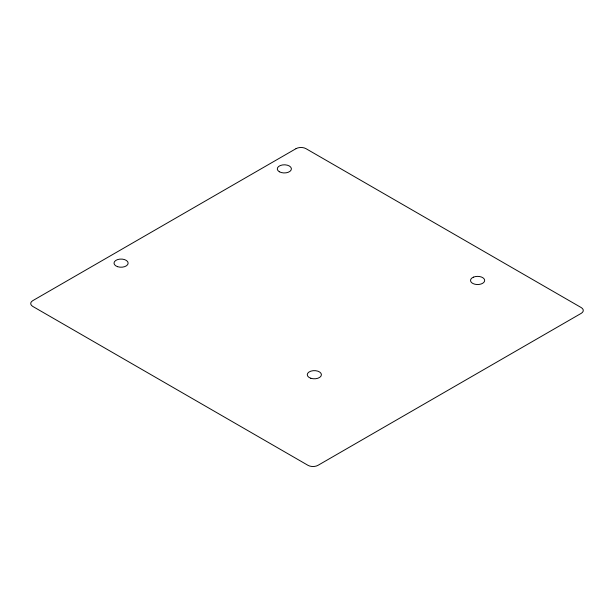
<?xml version="1.0" encoding="UTF-8"?>
<svg xmlns="http://www.w3.org/2000/svg" width="614" height="614" viewBox="0 0 614 614"><rect width="100%" height="100%" fill="white"/><g stroke="black" fill="none" stroke-linecap="round" stroke-linejoin="round"><path stroke-width="0.92" d="M296.002 148.672L32.772 300.653A7.069 4.083 0 0 0 32.772 306.424L307.998 465.328A7.069 4.083 0 0 0 317.998 465.328L581.228 313.347A7.069 4.083 0 0 0 581.228 307.576L306.002 148.672A7.069 4.083 0 0 0 296.002 148.672M473.471 277.144L472.128 277.873A7.069 4.083 0 0 0 471.867 282.839L473.133 283.614A7.069 4.083 0 0 0 482.665 283.3A7.069 4.083 0 0 0 482.957 277.789A7.069 4.083 0 0 0 473.471 277.144M310.791 378.255A7.076 4.091 0 0 0 321.414 374.717A7.076 4.091 0 0 0 310.791 371.178A7.076 4.091 0 0 0 310.791 378.255M279.347 171.759A7.069 4.083 0 0 0 291.166 169.932A7.069 4.083 0 0 0 282.509 164.936A7.069 4.083 0 0 0 279.347 171.759M117.535 266.676A7.069 4.083 0 0 0 128.142 263.137A7.069 4.083 0 0 0 117.535 259.607A7.069 4.083 0 0 0 117.535 266.676"/></g></svg>
